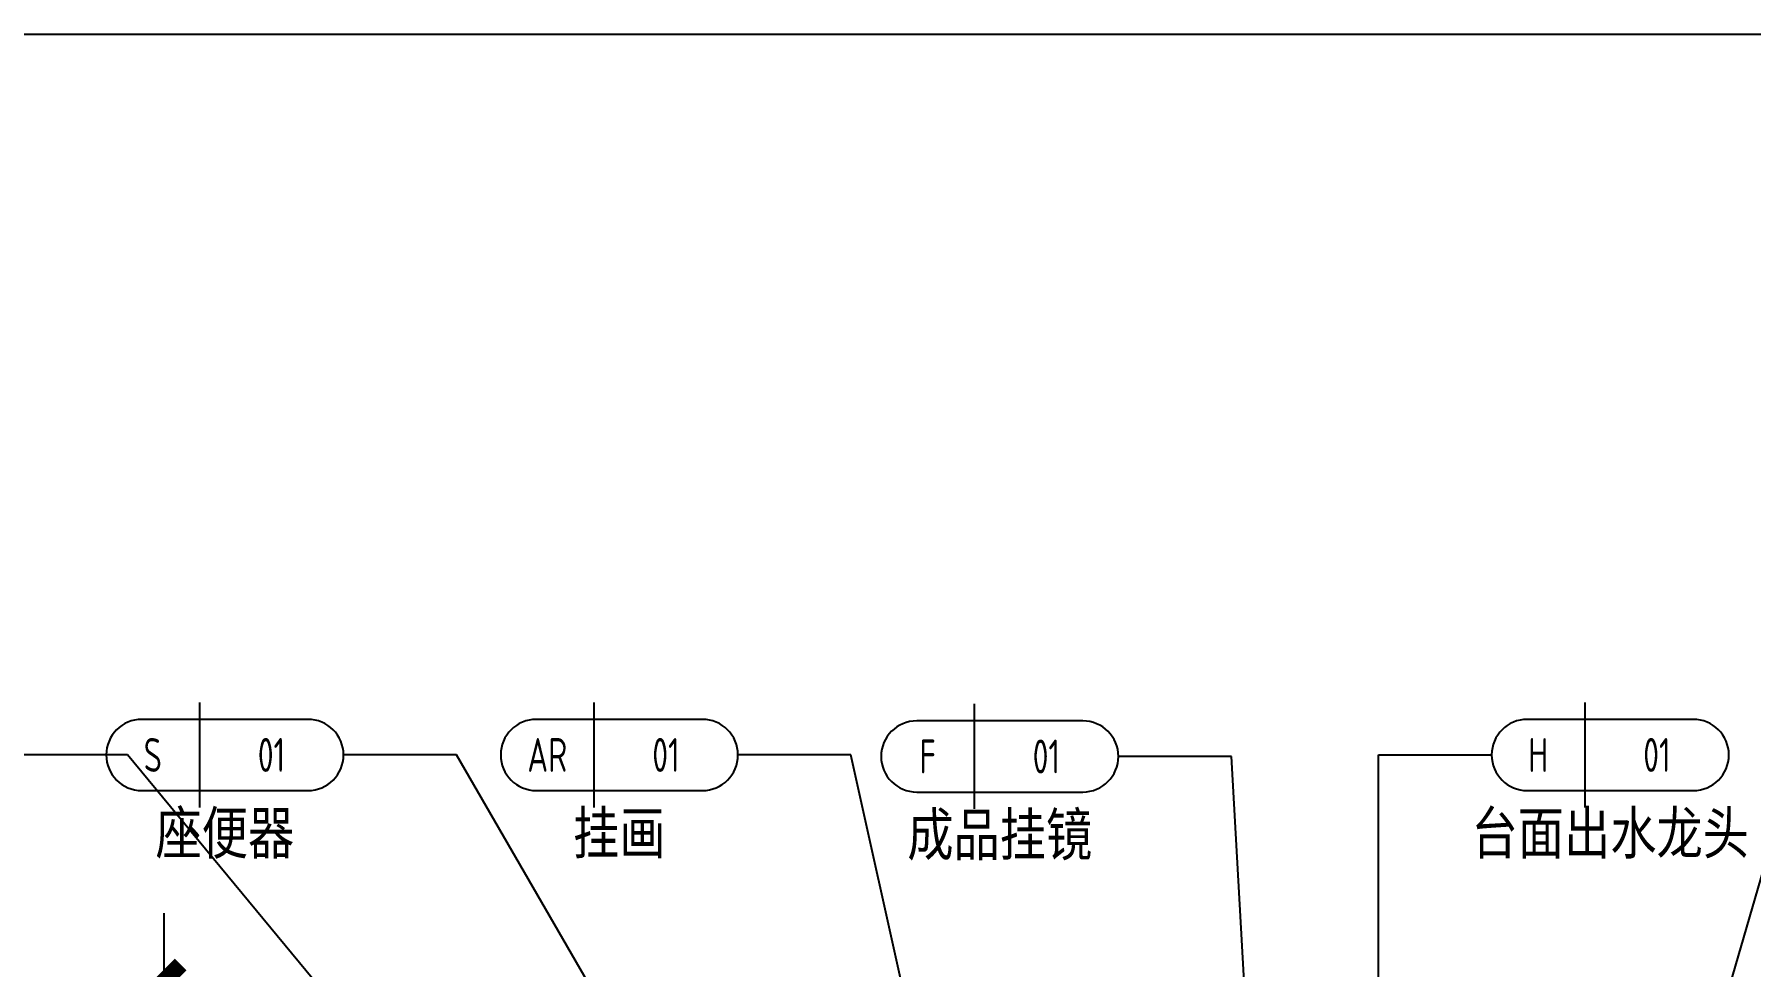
# Model space of a CAD drawing. Extents: x 220391 to 385981, y 332279 to 483868.
# Drawn here: x 257709 to 260747, y 482217 to 483868 of the extents above; entities that cross this region are included whole.
import ezdxf
from ezdxf.enums import TextEntityAlignment as Align

# ---------------------------------------------------------------- set-up
doc = ezdxf.new("R2010")
doc.units = 0
doc.header["$MEASUREMENT"] = 0
doc.layers.add('0-索引文字', color=50, linetype='Continuous')
doc.styles.add('DOM-romans.shx', font='dim.shx')
doc.styles.add('st', font='', dxfattribs={"width": 0.7})
doc.styles.get('st').set_extended_font_data('SimSun')
doc.dimstyles.new('DOM_DIM_1 80', dxfattribs={"dimscale": 60, "dimtxt": 1.5, "dimasz": 0.8, "dimexe": 2, "dimexo": 1.5, "dimgap": 0.6, "dimtad": 1, "dimdec": 0, "dimrnd": 5, "dimzin": 12, "dimdsep": 46, "dimtxsty": 'DOM-romans.shx', "dimblk": 'DOM_Dimension_Tick', "dimcen": 0.125, "dimclrd": 44, "dimclre": 44, "dimclrt": 50, "dimadec": 0, "dimazin": 0, "dimtfac": 1, "dimtdec": 0, "dimtix": 1, "dimtmove": 2, "dimatfit": 3, "dimldrblk": 'DOM_Leader_Arrow', "dimfxl": 0, "dimtvp": 1, "dimtolj": 1, "dimtzin": 0, "dimarcsym": 0})

# ---------------------------------------------------------------- blocks, each defined once
blk = doc.blocks.new('ehrhhh')
at = {"color": 0}
blk.add_lwpolyline([(292356.6, 474869.8), (315961.1, 474869.8), (315961.1, 466871.5), (292356.6, 466871.5)], close=True, dxfattribs=at)
blk = doc.blocks.new('DOM_Dimension_Tick')
at = {"color": 0, "linetype": 'ByBlock'}
for p, q in [((-1.091, 0), (0, 0)), ((0, 0), (1.091, 0))]:
    blk.add_line(p, q, dxfattribs=at)
at = {"color": 0, "linetype": 'Continuous', "const_width": 0.608}
blk.add_lwpolyline([(-0.61, -0.61), (0.61, 0.61)], dxfattribs=at)
blk = doc.blocks.new('*D552')
at = {"color": 44, "lineweight": -2, "transparency": 16777216}
for p, q in [((257939.4, 482311.1), (257939.4, 482311.5)), ((265559.6, 482311.1), (265559.6, 482311.5)), ((265511.6, 482191.5), (257987.4, 482191.5))]:
    blk.add_line(p, q, dxfattribs=at)
at = {"layer": 'Defpoints', "color": 0, "transparency": 16777216}
for p in [(257939.4, 482191.5), (257939.4, 481349, 1044096.2), (265559.6, 481348.9, 1044096.2)]:
    blk.add_point(p, dxfattribs=at)
at = {"color": 44, "lineweight": -2, "transparency": 16777216, "xscale": 48, "yscale": 48, "zscale": 48, "rotation": 180}
blk.add_blockref('DOM_Dimension_Tick', (257939.4, 482191.5), dxfattribs=at)
at = {"color": 44, "lineweight": -2, "transparency": 16777216, "xscale": 48, "yscale": 48, "zscale": 48}
blk.add_blockref('DOM_Dimension_Tick', (265559.6, 482191.5), dxfattribs=at)
at = {"color": 50, "transparency": 16777216, "insert": (261749.5, 482272.5), "char_height": 90, "attachment_point": 5, "style": 'DOM-romans.shx'}
blk.add_mtext('\\A1;7620', dxfattribs=at)
blk = doc.blocks.new('DOM_Leader_Arrow')
at = {"color": 0, "linetype": 'ByBlock'}
blk.add_line((0, 0), (-1.5, 0), dxfattribs=at)
for points in [[(-1.288, 1.003), (-0.895, 1.278), (-0.36, 0), (0, 0)], [(-1.288, -1.003), (-0.895, -1.278), (-0.36, 0), (0, 0)]]:
    blk.add_solid(points, dxfattribs=at)
blk = doc.blocks.new('A$C82975cfe')
at = {"color": 44}
blk.add_line((-300, 0), (120, 0), dxfattribs=at)
blk = doc.blocks.new('DOM-立面家具标注符号-002')
blk.add_line((0, 3.1), (0, -3.1))
at = {"color": 150}
blk.add_lwpolyline([(-3.4, 2.1, 1), (-3.4, -2.1), (6.4, -2.1, 1), (6.4, 2.1)], format="xyb", close=True, dxfattribs=at)
at = {"style": 'st', "width": 0.8, "flags": 4}
blk.add_attdef('ITEM6', text='', height=2.5, dxfattribs=at).set_placement((-6, 0), align=Align.MIDDLE_RIGHT)
blk.add_attdef('NUM3', text='', height=2.5, dxfattribs=at).set_placement((9, 0), align=Align.MIDDLE_LEFT)
at = {"style": 'DOM-romans.shx', "width": 0.8}
for tag, flags, p in [('NUM1', 12, (-2.75, 0)), ('NUM2', 4, (4.25, 0)), ('NUM4', 4, (1.5, -4.6)), ('NUM5', 4, (1.5, -7.6))]:
    blk.add_attdef(tag, text='', height=2, dxfattribs=dict(at, flags=flags)).set_placement(p, align=Align.MIDDLE)
at = {"style": 'st', "width": 0.8, "flags": 4}
blk.add_attdef('NUM7', text='', height=2.5, dxfattribs=at).set_placement((1.5, -10.85), align=Align.MIDDLE_CENTER)
blk = doc.blocks.new('DOM-立面家具标注符号')
blk.add_line((0, 3.1), (0, -3.1))
at = {"color": 150}
blk.add_lwpolyline([(-3.4, 2.1, 1), (-3.4, -2.1), (6.4, -2.1, 1), (6.4, 2.1)], format="xyb", close=True, dxfattribs=at)
at = {"style": 'st', "width": 0.8, "flags": 4}
blk.add_attdef('ITEM5', text='', height=2.5, dxfattribs=at).set_placement((-6, 0), align=Align.MIDDLE_RIGHT)
blk.add_attdef('NUM3', text='', height=2.5, dxfattribs=at).set_placement((9, 0), align=Align.MIDDLE_LEFT)
at = {"style": 'DOM-romans.shx', "width": 0.8}
for tag, flags, p in [('NUM1', 12, (-2.75, 0)), ('NUM2', 4, (4.25, 0)), ('NUM4', 4, (1.5, -4.6))]:
    blk.add_attdef(tag, text='', height=2, dxfattribs=dict(at, flags=flags)).set_placement(p, align=Align.MIDDLE)
at = {"style": 'st', "width": 0.8, "flags": 4}
blk.add_attdef('NUM6', text='', height=2.5, dxfattribs=at).set_placement((1.5, -8.35), align=Align.MIDDLE_CENTER)

msp = doc.modelspace()

# ---------------------------------------------------------------- block references
at = {"color": 4}
msp.add_blockref('ehrhhh', (-48360.7, 8998.3), dxfattribs=at)
at = {"color": 4, "rotation": 90.00000000000001}
msp.add_blockref('A$C82975cfe', (257939.4, 482191.5), dxfattribs=at)
at = {"layer": '0-索引文字'}
ref = msp.add_blockref('DOM-立面家具标注符号-002', (258001.7, 482591.9, 1044096.2), dxfattribs=dict(at, xscale=30, yscale=30, zscale=30))
ref.add_attrib('NUM1', 'S', dxfattribs={"layer": '0', "height": 60, "style": 'DOM-romans.shx', "width": 0.8}).set_placement((257919.2, 482591.9, 1044096.2), align=Align.MIDDLE)
ref.add_attrib('NUM2', '01', dxfattribs={"layer": '0', "height": 60, "style": 'DOM-romans.shx', "width": 0.8}).set_placement((258129.2, 482591.9, 1044096.2), align=Align.MIDDLE)
ref.add_attrib('NUM7', '座便器', dxfattribs={"layer": '0', "height": 75, "style": 'st', "width": 0.8}).set_placement((258046.7, 482453.9, 1044096.2), align=Align.MIDDLE_CENTER)
ref = msp.add_blockref('DOM-立面家具标注符号', (258699.9, 482591.9, 2088192.4), dxfattribs=dict(at, xscale=30, yscale=30, zscale=30))
ref.add_attrib('NUM1', 'AR', dxfattribs={"layer": '0', "height": 60, "style": 'DOM-romans.shx', "width": 0.8}).set_placement((258617.4, 482591.9, 2088192.4), align=Align.MIDDLE)
ref.add_attrib('NUM2', '01', dxfattribs={"layer": '0', "height": 60, "style": 'DOM-romans.shx', "width": 0.8}).set_placement((258827.4, 482591.9, 2088192.4), align=Align.MIDDLE)
ref.add_attrib('NUM6', '挂画', dxfattribs={"layer": '0', "height": 75, "style": 'st', "width": 0.8}).set_placement((258744.9, 482453.9, 2088192.4), align=Align.MIDDLE_CENTER)
ref = msp.add_blockref('DOM-立面家具标注符号-002', (260453.8, 482591.9, 2088192.4), dxfattribs=dict(at, xscale=30, yscale=30, zscale=30))
ref.add_attrib('NUM1', 'H', dxfattribs={"layer": '0', "height": 60, "style": 'DOM-romans.shx', "width": 0.8}).set_placement((260371.3, 482591.9, 2088192.4), align=Align.MIDDLE)
ref.add_attrib('NUM2', '01', dxfattribs={"layer": '0', "height": 60, "style": 'DOM-romans.shx', "width": 0.8}).set_placement((260581.3, 482591.9, 2088192.4), align=Align.MIDDLE)
ref.add_attrib('NUM7', '台面出水龙头', dxfattribs={"layer": '0', "height": 75, "style": 'st', "width": 0.8}).set_placement((260498.8, 482453.9, 2088192.4), align=Align.MIDDLE_CENTER)
ref = msp.add_blockref('DOM-立面家具标注符号-002', (259373.2, 482589.2, 2088192.4), dxfattribs=dict(at, xscale=30, yscale=30, zscale=30))
ref.add_attrib('NUM1', 'F', dxfattribs={"layer": '0', "height": 60, "style": 'DOM-romans.shx', "width": 0.8}).set_placement((259290.7, 482589.2, 2088192.4), align=Align.MIDDLE)
ref.add_attrib('NUM2', '01', dxfattribs={"layer": '0', "height": 60, "style": 'DOM-romans.shx', "width": 0.8}).set_placement((259500.7, 482589.2, 2088192.4), align=Align.MIDDLE)
ref.add_attrib('NUM7', '成品挂镜', dxfattribs={"layer": '0', "height": 75, "style": 'st', "width": 0.8}).set_placement((259418.2, 482451.2, 2088192.4), align=Align.MIDDLE_CENTER)

# ---------------------------------------------------------------- dimensions: what is measured, and where the dimension line sits
at = {"color": 4}
dim = msp.add_linear_dim(base=(257939.4, 482191.5), p1=(265559.6, 481348.9, 1044096.2), p2=(257939.4, 481349, 1044096.2), dimstyle='DOM_DIM_1 80', dxfattribs=at)
dim.commit()
dim.dimension.update_dxf_attribs({"geometry": '*D552', "text_midpoint": (261749.5, 482272.5)})

# ---------------------------------------------------------------- leaders
for points in [[(258969.4, 481269, 2088192.4), (257874.4, 482591.9, 2088192.4), (257674.4, 482591.9, 2088192.4)], [(259384.2, 480985.9, 1044096.2), (258456.7, 482591.9, 1044096.2), (258256.7, 482591.9, 1044096.2)], [(259436.5, 481319, 2088192.4), (259154.9, 482591.9, 2088192.4), (258954.9, 482591.9, 2088192.4)], [(259903.3, 481275.5, 2088192.4), (259828.2, 482589.2, 2088192.4), (259628.2, 482589.2, 2088192.4)], [(260088.8, 481241.2, 2088192.4), (260088.8, 482591.9, 2088192.4), (260288.8, 482591.9, 2088192.4)], [(260399.2, 481107.6, 1044096.2), (260828.7, 482591.9, 1044096.2), (261028.7, 482591.9, 1044096.2)]]:
    msp.add_leader(points, dimstyle='DOM_DIM_1 80', override={"dimgap": 0.6, "dimtad": 0}, dxfattribs=at)

doc.saveas('drawing.dxf')
